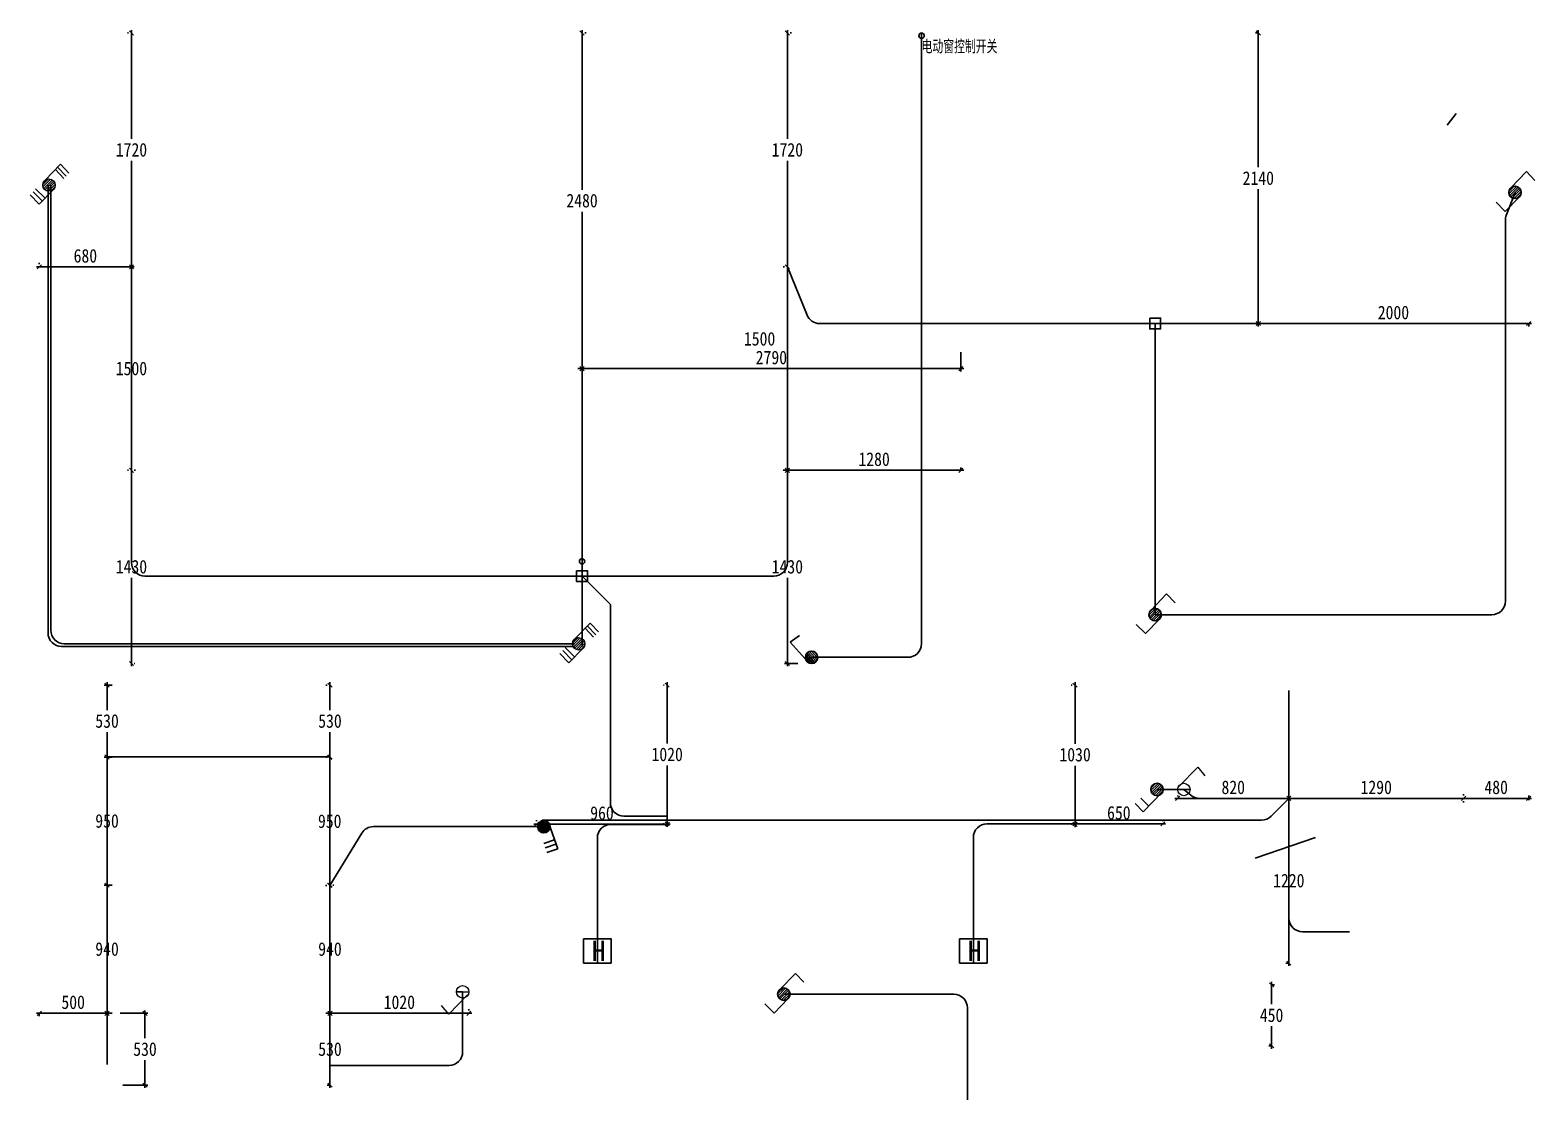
# Model space of a CAD drawing. Header units: millimetres. Extents: x -64529 to 3079702, y -28926 to 77119.
# Drawn here: x 5787 to 16891, y 38563 to 46394 of the extents above; entities that cross this region are included whole.
import ezdxf

# ---------------------------------------------------------------- set-up
doc = ezdxf.new("R2010")
doc.units = ezdxf.units.MM
doc.header["$LTSCALE"] = 10
doc.linetypes.add('ACAD_ISO04W100', pattern=[30.5, 24, -3, 0.5, -3])
doc.layers.get('0').update_dxf_attribs({"color": 255})
doc.layers.get('Defpoints').update_dxf_attribs({"color": 255})
doc.layers.add('1灯位开关布线图', color=1, linetype='Continuous', lineweight=30)
doc.layers.add('1灯位开关布置图', color=5, linetype='Continuous', lineweight=30)
for name, color, linetype in [('2323', 4, 'Continuous'), ('A轴线', 82, 'ACAD_ISO04W100'), ('LAYER2', 8, 'Continuous')]:
    doc.layers.add(name, color=color, linetype=linetype)
doc.styles.add('_THVAC_DIM', font='SIMPLEX', dxfattribs={"width": 0.8, "height": 3.5, "bigfont": 'HZTXT'})
doc.styles.add('夏建东', font='', dxfattribs={"width": 0.85})
doc.styles.add('标注', font='', dxfattribs={"height": 60})
doc.styles.get('夏建东').set_extended_font_data('SimSun')
doc.styles.get('标注').set_extended_font_data('SimSun')
doc.dimstyles.new('g', dxfattribs={"dimtxt": 100, "dimasz": 31, "dimexe": 21, "dimexo": 30, "dimgap": 31, "dimtad": 1, "dimtih": 1, "dimtoh": 1, "dimdec": 0, "dimrnd": 10, "dimdsep": 46, "dimtxsty": '夏建东', "dimblk": 'OBLIQUE', "dimcen": 2.5, "dimdle": 21, "dimclrd": 5, "dimclre": 5, "dimclrt": 5, "dimadec": 0, "dimazin": 0, "dimtfac": 1, "dimtdec": 0, "dimtmove": 2, "dimatfit": 3, "dimldrblk": 'DOT', "dimfxl": 300, "dimlwd": -1, "dimlwe": -1, "dimarcsym": 1})

# ---------------------------------------------------------------- blocks, each defined once
blk = doc.blocks.new('_Oblique')
at = {"color": 0, "linetype": 'ByBlock', "lineweight": -2}
blk.add_line((-0.5, -0.5), (0.5, 0.5), dxfattribs=at)
blk = doc.blocks.new('*D236')
at = {"layer": '1灯位开关布置图', "color": 5, "transparency": 16777216}
for p, q in [((9860, 46394), (9860, 45217)), ((9890, 46373), (9881, 46373)), ((9860, 43877), (9860, 45055)), ((9830, 43898), (9839, 43898))]:
    blk.add_line(p, q, dxfattribs=at)
at = {"layer": 'Defpoints', "color": 0, "lineweight": 30, "transparency": 16777216}
for p in [(9860, 46373, 0), (9860, 46373), (9860, 43898, 0)]:
    blk.add_point(p, dxfattribs=at)
at = {"layer": '1灯位开关布置图', "color": 5, "transparency": 16777216, "xscale": 31, "yscale": 31, "zscale": 31}
for p, rotation in [((9860, 46373), 90), ((9860, 43898), 270)]:
    blk.add_blockref('_Oblique', p, dxfattribs=dict(at, rotation=rotation))
at = {"layer": '1灯位开关布置图', "color": 5, "transparency": 16777216, "insert": (9860, 45136), "char_height": 100, "attachment_point": 5, "style": '夏建东'}
blk.add_mtext('2480', dxfattribs=at)
blk = doc.blocks.new('_Dot')
at = {"color": 0, "linetype": 'ByBlock', "lineweight": -2}
blk.add_line((-0.5, 0), (-1, 0), dxfattribs=at)
at = {"color": 0, "linetype": 'ByBlock', "const_width": 0.5}
blk.add_lwpolyline([(-0.25, 0, 1), (0.25, 0, 1)], format="xyb", close=True, dxfattribs=at)
blk = doc.blocks.new('*D237')
at = {"layer": '1灯位开关布置图', "color": 5, "transparency": 16777216}
for p, q in [((6556, 44648), (5834, 44648)), ((5855, 44678), (5855, 44669)), ((6535, 44678), (6535, 44669))]:
    blk.add_line(p, q, dxfattribs=at)
at = {"layer": 'Defpoints', "color": 0, "lineweight": 30, "transparency": 16777216}
for p in [(5855, 44648, 0), (5855, 44648), (6535, 44648, 0)]:
    blk.add_point(p, dxfattribs=at)
at = {"layer": '1灯位开关布置图', "color": 5, "transparency": 16777216, "xscale": 31, "yscale": 31, "zscale": 31, "rotation": 180}
blk.add_blockref('_Oblique', (5855, 44648), dxfattribs=at)
at = {"layer": '1灯位开关布置图', "color": 5, "transparency": 16777216, "xscale": 31, "yscale": 31, "zscale": 31}
blk.add_blockref('_Oblique', (6535, 44648), dxfattribs=at)
at = {"layer": '1灯位开关布置图', "color": 5, "transparency": 16777216, "insert": (6195, 44729), "char_height": 100, "attachment_point": 5, "style": '夏建东'}
blk.add_mtext('680', dxfattribs=at)
blk = doc.blocks.new('*D238')
at = {"layer": '1灯位开关布置图', "color": 5, "transparency": 16777216}
for p, q in [((6505, 46373), (6514, 46373)), ((6535, 46394), (6535, 45592)), ((6535, 44627), (6535, 45430)), ((6505, 44648), (6514, 44648))]:
    blk.add_line(p, q, dxfattribs=at)
at = {"layer": 'Defpoints', "color": 0, "lineweight": 30, "transparency": 16777216}
for p in [(6535, 46373, 0), (6535, 46373), (6535, 44648, 0)]:
    blk.add_point(p, dxfattribs=at)
at = {"layer": '1灯位开关布置图', "color": 5, "transparency": 16777216, "xscale": 31, "yscale": 31, "zscale": 31}
for p, rotation in [((6535, 46373), 90), ((6535, 44648), 270)]:
    blk.add_blockref('_Oblique', p, dxfattribs=dict(at, rotation=rotation))
at = {"layer": '1灯位开关布置图', "color": 5, "transparency": 16777216, "insert": (6535, 45511), "char_height": 100, "attachment_point": 5, "style": '夏建东'}
blk.add_mtext('1720', dxfattribs=at)
blk = doc.blocks.new('*D239')
at = {"layer": '1灯位开关布置图', "color": 5, "transparency": 16777216}
for p, q in [((6505, 44648), (6514, 44648)), ((6535, 44669), (6535, 43979)), ((6535, 43127), (6535, 43817)), ((6505, 43148), (6514, 43148))]:
    blk.add_line(p, q, dxfattribs=at)
at = {"layer": 'Defpoints', "color": 0, "lineweight": 30, "transparency": 16777216}
for p in [(6535, 44648, 0), (6535, 43148, 0), (6535, 43148)]:
    blk.add_point(p, dxfattribs=at)
at = {"layer": '1灯位开关布置图', "color": 5, "transparency": 16777216, "xscale": 31, "yscale": 31, "zscale": 31}
for p, rotation in [((6535, 44648), 90), ((6535, 43148), 270)]:
    blk.add_blockref('_Oblique', p, dxfattribs=dict(at, rotation=rotation))
at = {"layer": '1灯位开关布置图', "color": 5, "transparency": 16777216, "insert": (6535, 43898), "char_height": 100, "attachment_point": 5, "style": '夏建东'}
blk.add_mtext('1500', dxfattribs=at)
blk = doc.blocks.new('*D240')
at = {"layer": '1灯位开关布置图', "color": 5, "transparency": 16777216}
for p, q in [((6535, 43169), (6535, 42517)), ((6565, 43148), (6556, 43148)), ((6535, 41702), (6535, 42355)), ((6560, 41723), (6556, 41723))]:
    blk.add_line(p, q, dxfattribs=at)
at = {"layer": 'Defpoints', "color": 0, "lineweight": 30, "transparency": 16777216}
for p in [(6535, 43148, 0), (6530, 41723, 0), (6535, 41723)]:
    blk.add_point(p, dxfattribs=at)
at = {"layer": '1灯位开关布置图', "color": 5, "transparency": 16777216, "xscale": 31, "yscale": 31, "zscale": 31}
for p, rotation in [((6535, 43148), 90), ((6535, 41723), 270)]:
    blk.add_blockref('_Oblique', p, dxfattribs=dict(at, rotation=rotation))
at = {"layer": '1灯位开关布置图', "color": 5, "transparency": 16777216, "insert": (6535, 42436), "char_height": 100, "attachment_point": 5, "style": '夏建东'}
blk.add_mtext('1430', dxfattribs=at)
blk = doc.blocks.new('*D241')
at = {"layer": '1灯位开关布置图', "color": 5, "transparency": 16777216}
for p, q in [((11375, 46394), (11375, 45592)), ((11405, 46373), (11396, 46373)), ((11375, 44627), (11375, 45430)), ((11345, 44648), (11354, 44648))]:
    blk.add_line(p, q, dxfattribs=at)
at = {"layer": 'Defpoints', "color": 0, "lineweight": 30, "transparency": 16777216}
for p in [(11375, 46373, 0), (11375, 46373), (11375, 44648, 0)]:
    blk.add_point(p, dxfattribs=at)
at = {"layer": '1灯位开关布置图', "color": 5, "transparency": 16777216, "xscale": 31, "yscale": 31, "zscale": 31}
for p, rotation in [((11375, 46373), 90), ((11375, 44648), 270)]:
    blk.add_blockref('_Oblique', p, dxfattribs=dict(at, rotation=rotation))
at = {"layer": '1灯位开关布置图', "color": 5, "transparency": 16777216, "insert": (11375, 45511), "char_height": 100, "attachment_point": 5, "style": '夏建东'}
blk.add_mtext('1720', dxfattribs=at)
blk = doc.blocks.new('*D242')
at = {"layer": '1灯位开关布置图', "color": 5, "transparency": 16777216}
for p, q in [((11345, 44648), (11354, 44648)), ((11375, 44669), (11375, 43127)), ((11345, 43148), (11354, 43148))]:
    blk.add_line(p, q, dxfattribs=at)
at = {"layer": 'Defpoints', "color": 0, "lineweight": 30, "transparency": 16777216}
for p in [(11375, 44648, 0), (11375, 43148, 0), (11375, 43148)]:
    blk.add_point(p, dxfattribs=at)
at = {"layer": '1灯位开关布置图', "color": 5, "transparency": 16777216, "xscale": 31, "yscale": 31, "zscale": 31}
for p, rotation in [((11375, 44648), 90), ((11375, 43148), 270)]:
    blk.add_blockref('_Oblique', p, dxfattribs=dict(at, rotation=rotation))
at = {"layer": '1灯位开关布置图', "color": 5, "transparency": 16777216, "insert": (11170, 44117), "char_height": 100, "attachment_point": 5, "style": '夏建东'}
blk.add_mtext('1500', dxfattribs=at)
blk = doc.blocks.new('*D243')
at = {"layer": '1灯位开关布置图', "color": 5, "transparency": 16777216}
for p, q in [((11345, 43148), (11354, 43148)), ((11375, 43169), (11375, 42517)), ((11375, 41702), (11375, 42355)), ((11453, 41723), (11354, 41723))]:
    blk.add_line(p, q, dxfattribs=at)
at = {"layer": 'Defpoints', "color": 0, "lineweight": 30, "transparency": 16777216}
for p in [(11375, 43148, 0), (11375, 41723), (11483, 41723, 0)]:
    blk.add_point(p, dxfattribs=at)
at = {"layer": '1灯位开关布置图', "color": 5, "transparency": 16777216, "xscale": 31, "yscale": 31, "zscale": 31}
for p, rotation in [((11375, 43148), 90), ((11375, 41723), 270)]:
    blk.add_blockref('_Oblique', p, dxfattribs=dict(at, rotation=rotation))
at = {"layer": '1灯位开关布置图', "color": 5, "transparency": 16777216, "insert": (11375, 42436), "char_height": 100, "attachment_point": 5, "style": '夏建东'}
blk.add_mtext('1430', dxfattribs=at)
blk = doc.blocks.new('*D244')
at = {"layer": '1灯位开关布置图', "color": 5, "transparency": 16777216}
for p, q in [((14850, 46373), (14829, 46373)), ((14850, 46394), (14850, 45383)), ((14850, 44209), (14850, 45221)), ((14820, 44230), (14829, 44230))]:
    blk.add_line(p, q, dxfattribs=at)
at = {"layer": 'Defpoints', "color": 0, "lineweight": 30, "transparency": 16777216}
for p in [(14850, 46373), (14880, 46373, 0), (14850, 44230, 0)]:
    blk.add_point(p, dxfattribs=at)
at = {"layer": '1灯位开关布置图', "color": 5, "transparency": 16777216, "xscale": 31, "yscale": 31, "zscale": 31}
for p, rotation in [((14850, 46373), 90), ((14850, 44230), 270)]:
    blk.add_blockref('_Oblique', p, dxfattribs=dict(at, rotation=rotation))
at = {"layer": '1灯位开关布置图', "color": 5, "transparency": 16777216, "insert": (14850, 45302), "char_height": 100, "attachment_point": 5, "style": '夏建东'}
blk.add_mtext('2140', dxfattribs=at)
blk = doc.blocks.new('*D245')
at = {"layer": '1灯位开关布置图', "color": 5, "transparency": 16777216}
for p, q in [((10460, 41563), (10467, 41563)), ((10488, 41584), (10488, 41133)), ((10488, 40519), (10488, 40971)), ((10458, 40540), (10467, 40540))]:
    blk.add_line(p, q, dxfattribs=at)
at = {"layer": 'Defpoints', "color": 0, "lineweight": 30, "transparency": 16777216}
for p in [(10488, 41563), (10490, 41563, 0), (10488, 40540, 0)]:
    blk.add_point(p, dxfattribs=at)
at = {"layer": '1灯位开关布置图', "color": 5, "transparency": 16777216, "xscale": 31, "yscale": 31, "zscale": 31}
for p, rotation in [((10488, 41563), 90), ((10488, 40540), 270)]:
    blk.add_blockref('_Oblique', p, dxfattribs=dict(at, rotation=rotation))
at = {"layer": '1灯位开关布置图', "color": 5, "transparency": 16777216, "insert": (10488, 41052), "char_height": 100, "attachment_point": 5, "style": '夏建东'}
blk.add_mtext('1020', dxfattribs=at)
blk = doc.blocks.new('*D246')
at = {"layer": '1灯位开关布置图', "color": 5, "transparency": 16777216}
for p, q in [((10511, 40538), (9504, 40538)), ((9525, 40568), (9525, 40559)), ((10490, 40568), (10490, 40559))]:
    blk.add_line(p, q, dxfattribs=at)
at = {"layer": 'Defpoints', "color": 0, "lineweight": 30, "transparency": 16777216}
for p in [(9525, 40538, 0), (9525, 40538), (10490, 40538, 0)]:
    blk.add_point(p, dxfattribs=at)
at = {"layer": '1灯位开关布置图', "color": 5, "transparency": 16777216, "xscale": 31, "yscale": 31, "zscale": 31, "rotation": 180}
blk.add_blockref('_Oblique', (9525, 40538), dxfattribs=at)
at = {"layer": '1灯位开关布置图', "color": 5, "transparency": 16777216, "xscale": 31, "yscale": 31, "zscale": 31}
blk.add_blockref('_Oblique', (10490, 40538), dxfattribs=at)
at = {"layer": '1灯位开关布置图', "color": 5, "transparency": 16777216, "insert": (10007, 40619), "char_height": 100, "attachment_point": 5, "style": '夏建东'}
blk.add_mtext('960', dxfattribs=at)
blk = doc.blocks.new('*D247')
at = {"layer": '1灯位开关布置图', "color": 5, "transparency": 16777216}
for p, q in [((13468, 41563), (13477, 41563)), ((13498, 41584), (13498, 41131)), ((13498, 40516), (13498, 40969)), ((13468, 40537), (13477, 40537))]:
    blk.add_line(p, q, dxfattribs=at)
at = {"layer": 'Defpoints', "color": 0, "lineweight": 30, "transparency": 16777216}
for p in [(13498, 41563, 0), (13498, 41563), (13498, 40537, 0)]:
    blk.add_point(p, dxfattribs=at)
at = {"layer": '1灯位开关布置图', "color": 5, "transparency": 16777216, "xscale": 31, "yscale": 31, "zscale": 31}
for p, rotation in [((13498, 41563), 90), ((13498, 40537), 270)]:
    blk.add_blockref('_Oblique', p, dxfattribs=dict(at, rotation=rotation))
at = {"layer": '1灯位开关布置图', "color": 5, "transparency": 16777216, "insert": (13498, 41050), "char_height": 100, "attachment_point": 5, "style": '夏建东'}
blk.add_mtext('1030', dxfattribs=at)
blk = doc.blocks.new('*D248')
at = {"layer": '1灯位开关布置图', "color": 5, "transparency": 16777216}
for p, q in [((13477, 40540), (14166, 40540)), ((13498, 40570), (13498, 40561)), ((14145, 40570), (14145, 40561))]:
    blk.add_line(p, q, dxfattribs=at)
at = {"layer": 'Defpoints', "color": 0, "lineweight": 30, "transparency": 16777216}
for p in [(13498, 40540, 0), (14145, 40540, 0), (14145, 40540)]:
    blk.add_point(p, dxfattribs=at)
at = {"layer": '1灯位开关布置图', "color": 5, "transparency": 16777216, "xscale": 31, "yscale": 31, "zscale": 31, "rotation": 180}
blk.add_blockref('_Oblique', (13498, 40540), dxfattribs=at)
at = {"layer": '1灯位开关布置图', "color": 5, "transparency": 16777216, "xscale": 31, "yscale": 31, "zscale": 31}
blk.add_blockref('_Oblique', (14145, 40540), dxfattribs=at)
at = {"layer": '1灯位开关布置图', "color": 5, "transparency": 16777216, "insert": (13821, 40621), "char_height": 100, "attachment_point": 5, "style": '夏建东'}
blk.add_mtext('650', dxfattribs=at)
blk = doc.blocks.new('*D249')
at = {"layer": '1灯位开关布置图', "color": 5, "transparency": 16777216}
for p, q in [((15075, 40758), (15075, 40749)), ((14234, 40728), (15096, 40728)), ((14255, 40743), (14255, 40749))]:
    blk.add_line(p, q, dxfattribs=at)
at = {"layer": 'Defpoints', "color": 0, "lineweight": 30, "transparency": 16777216}
for p in [(14255, 40713, 0), (15075, 40728, 0), (15075, 40728)]:
    blk.add_point(p, dxfattribs=at)
at = {"layer": '1灯位开关布置图', "color": 5, "transparency": 16777216, "xscale": 31, "yscale": 31, "zscale": 31, "rotation": 180}
blk.add_blockref('_Oblique', (14255, 40728), dxfattribs=at)
at = {"layer": '1灯位开关布置图', "color": 5, "transparency": 16777216, "xscale": 31, "yscale": 31, "zscale": 31}
blk.add_blockref('_Oblique', (15075, 40728), dxfattribs=at)
at = {"layer": '1灯位开关布置图', "color": 5, "transparency": 16777216, "insert": (14665, 40809), "char_height": 100, "attachment_point": 5, "style": '夏建东'}
blk.add_mtext('820', dxfattribs=at)
blk = doc.blocks.new('*D250')
at = {"layer": '1灯位开关布置图', "color": 5, "transparency": 16777216}
for p, q in [((15075, 40758), (15075, 40749)), ((15054, 40728), (16386, 40728)), ((16365, 40698), (16365, 40707))]:
    blk.add_line(p, q, dxfattribs=at)
at = {"layer": 'Defpoints', "color": 0, "lineweight": 30, "transparency": 16777216}
for p in [(15075, 40728, 0), (16365, 40728, 0), (16365, 40728)]:
    blk.add_point(p, dxfattribs=at)
at = {"layer": '1灯位开关布置图', "color": 5, "transparency": 16777216, "xscale": 31, "yscale": 31, "zscale": 31, "rotation": 180}
blk.add_blockref('_Oblique', (15075, 40728), dxfattribs=at)
at = {"layer": '1灯位开关布置图', "color": 5, "transparency": 16777216, "xscale": 31, "yscale": 31, "zscale": 31}
blk.add_blockref('_Oblique', (16365, 40728), dxfattribs=at)
at = {"layer": '1灯位开关布置图', "color": 5, "transparency": 16777216, "insert": (15720, 40809), "char_height": 100, "attachment_point": 5, "style": '夏建东'}
blk.add_mtext('1290', dxfattribs=at)
blk = doc.blocks.new('*D251')
at = {"layer": '1灯位开关布置图', "color": 5, "transparency": 16777216}
for p, q in [((16365, 40758), (16365, 40749)), ((16344, 40728), (16866, 40728)), ((16845, 40716), (16845, 40749))]:
    blk.add_line(p, q, dxfattribs=at)
at = {"layer": 'Defpoints', "color": 0, "lineweight": 30, "transparency": 16777216}
for p in [(16365, 40728, 0), (16845, 40728), (16845, 40686, 0)]:
    blk.add_point(p, dxfattribs=at)
at = {"layer": '1灯位开关布置图', "color": 5, "transparency": 16777216, "xscale": 31, "yscale": 31, "zscale": 31, "rotation": 180}
blk.add_blockref('_Oblique', (16365, 40728), dxfattribs=at)
at = {"layer": '1灯位开关布置图', "color": 5, "transparency": 16777216, "xscale": 31, "yscale": 31, "zscale": 31}
blk.add_blockref('_Oblique', (16845, 40728), dxfattribs=at)
at = {"layer": '1灯位开关布置图', "color": 5, "transparency": 16777216, "insert": (16605, 40809), "char_height": 100, "attachment_point": 5, "style": '夏建东'}
blk.add_mtext('480', dxfattribs=at)
blk = doc.blocks.new('*D227')
at = {"layer": '1灯位开关布置图', "color": 5, "transparency": 16777216}
for p, q in [((6392, 41563), (6334, 41563)), ((6355, 41584), (6355, 41379)), ((6355, 41012), (6355, 41217)), ((6392, 41033), (6334, 41033))]:
    blk.add_line(p, q, dxfattribs=at)
at = {"layer": 'Defpoints', "color": 0, "lineweight": 30, "transparency": 16777216}
for p in [(6355, 41563), (6422, 41563, 0), (6422, 41033, 0)]:
    blk.add_point(p, dxfattribs=at)
at = {"layer": '1灯位开关布置图', "color": 5, "transparency": 16777216, "xscale": 31, "yscale": 31, "zscale": 31}
for p, rotation in [((6355, 41563), 90), ((6355, 41033), 270)]:
    blk.add_blockref('_Oblique', p, dxfattribs=dict(at, rotation=rotation))
at = {"layer": '1灯位开关布置图', "color": 5, "transparency": 16777216, "insert": (6355, 41298), "char_height": 100, "attachment_point": 5, "style": '夏建东'}
blk.add_mtext('530', dxfattribs=at)
blk = doc.blocks.new('*D228')
at = {"layer": '1灯位开关布置图', "color": 5, "transparency": 16777216}
for p, q in [((6392, 41033), (6334, 41033)), ((6355, 41054), (6355, 40642)), ((6355, 40067), (6355, 40480)), ((6392, 40088), (6334, 40088))]:
    blk.add_line(p, q, dxfattribs=at)
at = {"layer": 'Defpoints', "color": 0, "lineweight": 30, "transparency": 16777216}
for p in [(6422, 41033, 0), (6355, 40088), (6422, 40088, 0)]:
    blk.add_point(p, dxfattribs=at)
at = {"layer": '1灯位开关布置图', "color": 5, "transparency": 16777216, "xscale": 31, "yscale": 31, "zscale": 31}
for p, rotation in [((6355, 41033), 90), ((6355, 40088), 270)]:
    blk.add_blockref('_Oblique', p, dxfattribs=dict(at, rotation=rotation))
at = {"layer": '1灯位开关布置图', "color": 5, "transparency": 16777216, "insert": (6355, 40561), "char_height": 100, "attachment_point": 5, "style": '夏建东'}
blk.add_mtext('950', dxfattribs=at)
blk = doc.blocks.new('*D229')
at = {"layer": '1灯位开关布置图', "color": 5, "transparency": 16777216}
for p, q in [((6392, 40088), (6334, 40088)), ((6355, 40109), (6355, 39697)), ((6355, 39122), (6355, 39535)), ((6392, 39143), (6334, 39143))]:
    blk.add_line(p, q, dxfattribs=at)
at = {"layer": 'Defpoints', "color": 0, "lineweight": 30, "transparency": 16777216}
for p in [(6422, 40088, 0), (6355, 39143), (6422, 39143, 0)]:
    blk.add_point(p, dxfattribs=at)
at = {"layer": '1灯位开关布置图', "color": 5, "transparency": 16777216, "xscale": 31, "yscale": 31, "zscale": 31}
for p, rotation in [((6355, 40088), 90), ((6355, 39143), 270)]:
    blk.add_blockref('_Oblique', p, dxfattribs=dict(at, rotation=rotation))
at = {"layer": '1灯位开关布置图', "color": 5, "transparency": 16777216, "insert": (6355, 39616), "char_height": 100, "attachment_point": 5, "style": '夏建东'}
blk.add_mtext('940', dxfattribs=at)
blk = doc.blocks.new('*D230')
at = {"layer": '1灯位开关布置图', "color": 5, "transparency": 16777216}
for p, q in [((6452, 39143), (6656, 39143)), ((6635, 39164), (6635, 38959)), ((6635, 38592), (6635, 38797)), ((6471, 38613), (6656, 38613))]:
    blk.add_line(p, q, dxfattribs=at)
at = {"layer": 'Defpoints', "color": 0, "lineweight": 30, "transparency": 16777216}
for p in [(6422, 39143, 0), (6441, 38613, 0), (6635, 38613)]:
    blk.add_point(p, dxfattribs=at)
at = {"layer": '1灯位开关布置图', "color": 5, "transparency": 16777216, "xscale": 31, "yscale": 31, "zscale": 31}
for p, rotation in [((6635, 39143), 90), ((6635, 38613), 270)]:
    blk.add_blockref('_Oblique', p, dxfattribs=dict(at, rotation=rotation))
at = {"layer": '1灯位开关布置图', "color": 5, "transparency": 16777216, "insert": (6635, 38878), "char_height": 100, "attachment_point": 5, "style": '夏建东'}
blk.add_mtext('530', dxfattribs=at)
blk = doc.blocks.new('*D252')
at = {"layer": '1灯位开关布置图', "color": 5, "transparency": 16777216}
for p, q in [((7970, 41563), (7979, 41563)), ((8000, 41584), (8000, 41379)), ((8000, 41012), (8000, 41217)), ((7970, 41033), (7979, 41033))]:
    blk.add_line(p, q, dxfattribs=at)
at = {"layer": 'Defpoints', "color": 0, "lineweight": 30, "transparency": 16777216}
for p in [(8000, 41563, 0), (8000, 41563), (8000, 41033, 0)]:
    blk.add_point(p, dxfattribs=at)
at = {"layer": '1灯位开关布置图', "color": 5, "transparency": 16777216, "xscale": 31, "yscale": 31, "zscale": 31}
for p, rotation in [((8000, 41563), 90), ((8000, 41033), 270)]:
    blk.add_blockref('_Oblique', p, dxfattribs=dict(at, rotation=rotation))
at = {"layer": '1灯位开关布置图', "color": 5, "transparency": 16777216, "insert": (8000, 41298), "char_height": 100, "attachment_point": 5, "style": '夏建东'}
blk.add_mtext('530', dxfattribs=at)
blk = doc.blocks.new('*D231')
at = {"layer": '1灯位开关布置图', "color": 5, "transparency": 16777216}
for p, q in [((7970, 41031), (7977, 41031)), ((7998, 41052), (7998, 40640)), ((7998, 40065), (7998, 40478)), ((7968, 40086), (7977, 40086))]:
    blk.add_line(p, q, dxfattribs=at)
at = {"layer": 'Defpoints', "color": 0, "lineweight": 30, "transparency": 16777216}
for p in [(8000, 41031, 0), (7998, 40086, 0), (7998, 40086)]:
    blk.add_point(p, dxfattribs=at)
at = {"layer": '1灯位开关布置图', "color": 5, "transparency": 16777216, "xscale": 31, "yscale": 31, "zscale": 31}
for p, rotation in [((7998, 41031), 90), ((7998, 40086), 270)]:
    blk.add_blockref('_Oblique', p, dxfattribs=dict(at, rotation=rotation))
at = {"layer": '1灯位开关布置图', "color": 5, "transparency": 16777216, "insert": (7998, 40559), "char_height": 100, "attachment_point": 5, "style": '夏建东'}
blk.add_mtext('950', dxfattribs=at)
blk = doc.blocks.new('*D253')
at = {"layer": '1灯位开关布置图', "color": 5, "transparency": 16777216}
for p, q in [((8000, 40109), (8000, 39697)), ((8028, 40088), (8021, 40088)), ((8000, 39122), (8000, 39535)), ((7970, 39143), (7979, 39143))]:
    blk.add_line(p, q, dxfattribs=at)
at = {"layer": 'Defpoints', "color": 0, "lineweight": 30, "transparency": 16777216}
for p in [(7998, 40088, 0), (8000, 39143, 0), (8000, 39143)]:
    blk.add_point(p, dxfattribs=at)
at = {"layer": '1灯位开关布置图', "color": 5, "transparency": 16777216, "xscale": 31, "yscale": 31, "zscale": 31}
for p, rotation in [((8000, 40088), 90), ((8000, 39143), 270)]:
    blk.add_blockref('_Oblique', p, dxfattribs=dict(at, rotation=rotation))
at = {"layer": '1灯位开关布置图', "color": 5, "transparency": 16777216, "insert": (8000, 39616), "char_height": 100, "attachment_point": 5, "style": '夏建东'}
blk.add_mtext('940', dxfattribs=at)
blk = doc.blocks.new('*D254')
at = {"layer": '1灯位开关布置图', "color": 5, "transparency": 16777216}
for p, q in [((8000, 39164), (8000, 38959)), ((8030, 39143), (8021, 39143)), ((8000, 38592), (8000, 38797)), ((7998, 38613), (7979, 38613))]:
    blk.add_line(p, q, dxfattribs=at)
at = {"layer": 'Defpoints', "color": 0, "lineweight": 30, "transparency": 16777216}
for p in [(8000, 39143, 0), (8000, 38613), (8028, 38613, 0)]:
    blk.add_point(p, dxfattribs=at)
at = {"layer": '1灯位开关布置图', "color": 5, "transparency": 16777216, "xscale": 31, "yscale": 31, "zscale": 31}
for p, rotation in [((8000, 39143), 90), ((8000, 38613), 270)]:
    blk.add_blockref('_Oblique', p, dxfattribs=dict(at, rotation=rotation))
at = {"layer": '1灯位开关布置图', "color": 5, "transparency": 16777216, "insert": (8000, 38878), "char_height": 100, "attachment_point": 5, "style": '夏建东'}
blk.add_mtext('530', dxfattribs=at)
blk = doc.blocks.new('*D255')
at = {"layer": '1灯位开关布置图', "color": 5, "transparency": 16777216}
for p, q in [((7979, 39143), (9046, 39143)), ((8000, 39173), (8000, 39164)), ((9025, 39173), (9025, 39164))]:
    blk.add_line(p, q, dxfattribs=at)
at = {"layer": 'Defpoints', "color": 0, "lineweight": 30, "transparency": 16777216}
for p in [(8000, 39143, 0), (9025, 39143, 0), (9025, 39143)]:
    blk.add_point(p, dxfattribs=at)
at = {"layer": '1灯位开关布置图', "color": 5, "transparency": 16777216, "xscale": 31, "yscale": 31, "zscale": 31, "rotation": 180}
blk.add_blockref('_Oblique', (8000, 39143), dxfattribs=at)
at = {"layer": '1灯位开关布置图', "color": 5, "transparency": 16777216, "xscale": 31, "yscale": 31, "zscale": 31}
blk.add_blockref('_Oblique', (9025, 39143), dxfattribs=at)
at = {"layer": '1灯位开关布置图', "color": 5, "transparency": 16777216, "insert": (8512, 39224), "char_height": 100, "attachment_point": 5, "style": '夏建东'}
blk.add_mtext('1020', dxfattribs=at)
blk = doc.blocks.new('*D294')
at = {"layer": '1灯位开关布置图', "color": 5, "transparency": 16777216}
for p, q in [((15075, 40728), (15054, 40728)), ((15075, 40749), (15075, 40202)), ((15075, 39492), (15075, 40040)), ((15075, 39513), (15054, 39513))]:
    blk.add_line(p, q, dxfattribs=at)
at = {"layer": 'Defpoints', "color": 0, "linetype": 'Continuous', "lineweight": 30, "transparency": 16777216}
for p in [(15075, 40728), (15075, 40728), (15087, 39513, 0)]:
    blk.add_point(p, dxfattribs=at)
at = {"layer": '1灯位开关布置图', "color": 5, "linetype": 'Continuous', "transparency": 16777216, "xscale": 31, "yscale": 31, "zscale": 31}
for p, rotation in [((15075, 40728), 90), ((15075, 39513), 270)]:
    blk.add_blockref('_Oblique', p, dxfattribs=dict(at, rotation=rotation))
at = {"layer": '1灯位开关布置图', "color": 5, "linetype": 'Continuous', "lineweight": 30, "transparency": 16777216, "insert": (15075, 40121), "char_height": 100, "attachment_point": 5, "style": '夏建东'}
blk.add_mtext('1220', dxfattribs=at)
blk = doc.blocks.new('*D296')
at = {"layer": '1灯位开关布置图', "color": 5, "transparency": 16777216}
for p, q in [((12655, 44018), (12655, 43877)), ((9839, 43898), (12676, 43898)), ((9860, 43898), (9860, 43919))]:
    blk.add_line(p, q, dxfattribs=at)
at = {"layer": 'Defpoints', "color": 0, "linetype": 'Continuous', "lineweight": 30, "transparency": 16777216}
for p in [(12655, 44048, 0), (9860, 43898), (12655, 43898)]:
    blk.add_point(p, dxfattribs=at)
at = {"layer": '1灯位开关布置图', "color": 5, "linetype": 'Continuous', "transparency": 16777216, "xscale": 31, "yscale": 31, "zscale": 31, "rotation": 180}
blk.add_blockref('_Oblique', (9860, 43898), dxfattribs=at)
at = {"layer": '1灯位开关布置图', "color": 5, "linetype": 'Continuous', "transparency": 16777216, "xscale": 31, "yscale": 31, "zscale": 31}
blk.add_blockref('_Oblique', (12655, 43898), dxfattribs=at)
at = {"layer": '1灯位开关布置图', "color": 5, "linetype": 'Continuous', "lineweight": 30, "transparency": 16777216, "insert": (11257, 43979), "char_height": 100, "attachment_point": 5, "style": '夏建东'}
blk.add_mtext('2790', dxfattribs=at)
blk = doc.blocks.new('*D297')
at = {"layer": '1灯位开关布置图', "color": 5, "transparency": 16777216}
for p, q in [((11354, 43148), (12676, 43148)), ((11375, 43148), (11375, 43127)), ((12655, 43148), (12655, 43169))]:
    blk.add_line(p, q, dxfattribs=at)
at = {"layer": 'Defpoints', "color": 0, "linetype": 'Continuous', "lineweight": 30, "transparency": 16777216}
for p in [(11375, 43148), (12655, 43148), (12655, 43140, 0)]:
    blk.add_point(p, dxfattribs=at)
at = {"layer": '1灯位开关布置图', "color": 5, "linetype": 'Continuous', "transparency": 16777216, "xscale": 31, "yscale": 31, "zscale": 31, "rotation": 180}
blk.add_blockref('_Oblique', (11375, 43148), dxfattribs=at)
at = {"layer": '1灯位开关布置图', "color": 5, "linetype": 'Continuous', "transparency": 16777216, "xscale": 31, "yscale": 31, "zscale": 31}
blk.add_blockref('_Oblique', (12655, 43148), dxfattribs=at)
at = {"layer": '1灯位开关布置图', "color": 5, "linetype": 'Continuous', "lineweight": 30, "transparency": 16777216, "insert": (12015, 43229), "char_height": 100, "attachment_point": 5, "style": '夏建东'}
blk.add_mtext('1280', dxfattribs=at)
blk = doc.blocks.new('*D298')
at = {"layer": '1灯位开关布置图', "color": 5, "transparency": 16777216}
for p, q in [((6376, 39143), (5834, 39143)), ((5855, 39143), (5855, 39122)), ((6355, 39143), (6355, 39164))]:
    blk.add_line(p, q, dxfattribs=at)
at = {"layer": 'Defpoints', "color": 0, "linetype": 'Continuous', "lineweight": 30, "transparency": 16777216}
for p in [(5855, 39146, 0), (5855, 39143), (6355, 39143, 0)]:
    blk.add_point(p, dxfattribs=at)
at = {"layer": '1灯位开关布置图', "color": 5, "linetype": 'Continuous', "transparency": 16777216, "xscale": 31, "yscale": 31, "zscale": 31, "rotation": 180}
blk.add_blockref('_Oblique', (5855, 39143), dxfattribs=at)
at = {"layer": '1灯位开关布置图', "color": 5, "linetype": 'Continuous', "transparency": 16777216, "xscale": 31, "yscale": 31, "zscale": 31}
blk.add_blockref('_Oblique', (6355, 39143), dxfattribs=at)
at = {"layer": '1灯位开关布置图', "color": 5, "linetype": 'Continuous', "lineweight": 30, "transparency": 16777216, "insert": (6105, 39224), "char_height": 100, "attachment_point": 5, "style": '夏建东'}
blk.add_mtext('500', dxfattribs=at)
blk = doc.blocks.new('*D299')
at = {"layer": '1灯位开关布置图', "color": 5, "transparency": 16777216}
for p, q in [((14829, 44230), (16866, 44230)), ((14850, 44230), (14850, 44251)), ((16845, 44230), (16845, 44209))]:
    blk.add_line(p, q, dxfattribs=at)
at = {"layer": 'Defpoints', "color": 0, "linetype": 'Continuous', "lineweight": 30, "transparency": 16777216}
for p in [(14850, 44230), (16845, 44236, 0), (16845, 44230)]:
    blk.add_point(p, dxfattribs=at)
at = {"layer": '1灯位开关布置图', "color": 5, "linetype": 'Continuous', "transparency": 16777216, "xscale": 31, "yscale": 31, "zscale": 31, "rotation": 180}
blk.add_blockref('_Oblique', (14850, 44230), dxfattribs=at)
at = {"layer": '1灯位开关布置图', "color": 5, "linetype": 'Continuous', "transparency": 16777216, "xscale": 31, "yscale": 31, "zscale": 31}
blk.add_blockref('_Oblique', (16845, 44230), dxfattribs=at)
at = {"layer": '1灯位开关布置图', "color": 5, "linetype": 'Continuous', "lineweight": 30, "transparency": 16777216, "insert": (15847, 44311), "char_height": 100, "attachment_point": 5, "style": '夏建东'}
blk.add_mtext('2000', dxfattribs=at)
blk = doc.blocks.new('单联双控')
at = {"layer": '1灯位开关布线图', "ltscale": 20}
h = blk.add_hatch(dxfattribs=at)
h.set_pattern_fill('ANSI31', scale=74.1312, style=0)
h.set_pattern_definition([(45, (21593.138, 81364.155), (-6.5523343, 6.5523343), [])])
h.paths.add_polyline_path([(88441.8, 77155.4, 1), (88375.1, 77155.4, 1)])
at = {"layer": '1灯位开关布线图', "color": 7}
for p, q in [((88386.3, 77180.4), (88470.4, 77266.9)), ((88470.4, 77266.9), (88515.2, 77219.6)), ((88307.1, 77103.5), (88356.3, 77053.9)), ((88356.3, 77053.9), (88432, 77131.8))]:
    blk.add_line(p, q, dxfattribs=at)
blk.add_circle((88408.4, 77155.4), 33.4, dxfattribs=at)
blk = doc.blocks.new('三联双控')
at = {"layer": '2323', "color": 0}
for p, q in [((88361.9, 76505.4), (88446, 76591.9)), ((88419.6, 76563.6), (88464.4, 76516.3)), ((88432.3, 76575.3), (88477.1, 76528)), ((88446, 76591.9), (88490.8, 76544.6)), ((88311.9, 76460.9), (88361.2, 76411.4)), ((88331.9, 76378.9), (88407.6, 76456.8)), ((88282.7, 76428.5), (88331.9, 76378.9)), ((88299, 76444.7), (88348.2, 76395.1))]:
    blk.add_line(p, q, dxfattribs=at)
blk.add_circle((88384, 76480.4), 33.4, dxfattribs=at)
at = {"layer": 'LAYER2', "color": 0, "ltscale": 20}
for p, q in [((88350.8, 76483.2), (88381.2, 76513.6)), ((88351.9, 76471.3), (88393.1, 76512.5)), ((88356, 76462.2), (88402.2, 76508.4)), ((88362.1, 76455.2), (88409.2, 76502.3)), ((88370.1, 76450.1), (88414.3, 76494.4)), ((88380.3, 76447.2), (88417.2, 76484.1)), ((88395.1, 76448.9), (88415.5, 76469.3))]:
    blk.add_line(p, q, dxfattribs=at)
blk = doc.blocks.new('单联开关')
at = {"layer": '1灯位开关布线图', "ltscale": 20}
h = blk.add_hatch(dxfattribs=at)
h.set_pattern_fill('ANSI31', scale=74.1312, style=0)
h.set_pattern_definition([(45, (21613.222, 82357.129), (-6.5523343, 6.5523343), [])])
h.paths.add_polyline_path([(88461.9, 78148.4, 1), (88395.2, 78148.4, 1)])
at = {"layer": '1灯位开关布线图', "color": 7}
for p, q in [((88402.4, 78164.9), (88502.9, 78268.3)), ((88502.9, 78268.3), (88541.3, 78221))]:
    blk.add_line(p, q, dxfattribs=at)
blk.add_circle((88428.5, 78148.4), 33.4, dxfattribs=at)
blk = doc.blocks.new('双联开关')
at = {"layer": '1灯位开关布线图', "color": 7}
for p, q in [((88402.4, 77887.1), (88502.9, 77990.5)), ((88502.9, 77990.5), (88546.6, 77945.8)), ((88473.3, 77960.9), (88515.2, 77917.7))]:
    blk.add_line(p, q, dxfattribs=at)
at = {"layer": '1灯位开关布线图', "color": 7, "ltscale": 20}
for p, q in [((88395.7, 77876.4), (88422.7, 77903.4)), ((88395.9, 77863.5), (88435.6, 77903.2)), ((88399.5, 77854), (88445, 77899.6)), ((88405.2, 77846.7), (88452.4, 77893.8)), ((88412.8, 77841.1), (88458, 77886.3)), ((88422.5, 77837.7), (88461.4, 77876.6)), ((88435.9, 77838), (88461.1, 77863.2))]:
    blk.add_line(p, q, dxfattribs=at)
at = {"layer": '1灯位开关布线图', "color": 7}
blk.add_circle((88428.5, 77870.6), 33.4, dxfattribs=at)
blk = doc.blocks.new('单联防水')
at = {"layer": '2323', "color": 0}
for p, q in [((88188.8, 78164.9), (88289.4, 78268.3)), ((88289.4, 78268.3), (88327.8, 78221))]:
    blk.add_line(p, q, dxfattribs=at)
blk.add_circle((88215, 78148.4), 33.4, dxfattribs=at)
at = {"layer": 'A轴线', "color": 0, "linetype": 'ByBlock'}
for p, q in [((88248.4, 78148.4), (88181.6, 78148.4)), ((88215, 78148.4), (88248.4, 78148.4))]:
    blk.add_line(p, q, dxfattribs=at)
blk = doc.blocks.new('三联开关')
at = {"layer": '1灯位开关布线图', "color": 7}
for p, q in [((88402.4, 77624), (88502.9, 77727.5)), ((88466.7, 77689.1), (88509.2, 77646.6)), ((88485.1, 77706.8), (88527.1, 77664.5)), ((88502.9, 77727.5), (88545.7, 77683.9))]:
    blk.add_line(p, q, dxfattribs=at)
at = {"layer": '1灯位开关布线图', "color": 7, "ltscale": 20}
for p, q in [((88395.8, 77601.3), (88434.8, 77640.3)), ((88395.9, 77614.5), (88421.5, 77640.2)), ((88399.2, 77591.6), (88444.5, 77636.9)), ((88404.8, 77584.1), (88452, 77631.3)), ((88412.2, 77578.4), (88457.6, 77623.9)), ((88421.8, 77574.9), (88461.2, 77614.3)), ((88434.7, 77574.7), (88461.3, 77601.3))]:
    blk.add_line(p, q, dxfattribs=at)
at = {"layer": '1灯位开关布线图', "color": 7}
blk.add_circle((88428.5, 77607.5), 33.4, dxfattribs=at)
blk = doc.blocks.new('*D304')
at = {"layer": '1灯位开关布置图', "color": 5, "transparency": 16777216}
for p, q in [((14947, 39353), (14969, 39353)), ((14948, 39374), (14948, 39209)), ((14948, 38882), (14948, 39047)), ((14948, 38903), (14927, 38903))]:
    blk.add_line(p, q, dxfattribs=at)
at = {"layer": 'Defpoints', "color": 0, "linetype": 'Continuous', "lineweight": 30, "transparency": 16777216}
for p in [(14917, 39353, 0), (14948, 39353), (14955, 38903, 0)]:
    blk.add_point(p, dxfattribs=at)
at = {"layer": '1灯位开关布置图', "color": 5, "linetype": 'Continuous', "transparency": 16777216, "xscale": 31, "yscale": 31, "zscale": 31}
for p, rotation in [((14948, 39353), 90), ((14948, 38903), 270)]:
    blk.add_blockref('_Oblique', p, dxfattribs=dict(at, rotation=rotation))
at = {"layer": '1灯位开关布置图', "color": 5, "linetype": 'Continuous', "lineweight": 30, "transparency": 16777216, "insert": (14948, 39128), "char_height": 100, "attachment_point": 5, "style": '夏建东'}
blk.add_mtext('450', dxfattribs=at)

msp = doc.modelspace()

# ---------------------------------------------------------------- linework, layer by layer
at = {"layer": '1灯位开关布线图', "linetype": 'Continuous', "lineweight": 30, "elevation": 0}
for points in [[(11553.8, 41768.3), (12265, 41768.3, 0.4142136), (12365, 41868.3), (12365, 46373.2)], [(14088.6, 42082.8), (16573, 42082.8, 0.4142136), (16673, 42182.8), (16673, 44991.8, -0.0912195), (16679.6, 45027.4), (16744.2, 45197)], [(9577.9, 40519.5), (8320.1, 40519.5, 0.2614671), (8234.7, 40471.6), (7998.9, 40085.2)], [(11348.9, 39283.6), (12603, 39283.6, -0.4142136), (12703, 39183.6), (12703, 38023.2, 0.4142136), (12803, 37923.2), (13014.8, 37923.2)]]:
    msp.add_lwpolyline(points, format="xyb", dxfattribs=at)
at = {"layer": '1灯位开关布线图', "color": 3, "linetype": 'Continuous', "lineweight": 30}
for points in [[(9805.6, 41847.7), (6019.6, 41847.7, -0.4142136), (5919.6, 41947.7), (5919.6, 45250.4)], [(9805.6, 41867.7), (6039.6, 41867.7, -0.4142136), (5939.6, 41967.7), (5939.6, 45250.4)]]:
    msp.add_lwpolyline(points, format="xyb", dxfattribs=at)
at = {"layer": '1灯位开关布线图', "linetype": 'Continuous', "lineweight": 30}
for points in [[(6534.8, 44648.2), (6534.8, 42466.8, 0.4142136), (6634.8, 42366.8), (11274.8, 42366.8, 0.4142136), (11374.8, 42466.8), (11374.8, 44648.2)], [(16364.8, 40728.2), (14415.1, 40728.2, -0.1756434), (14351, 40751.5), (14300.6, 40793.5)], [(15074.8, 40728.2), (15074.8, 39844.7, 0.4142136), (15174.8, 39744.7), (15522.8, 39744.7)], [(9973, 39513.2), (9973, 40436.5, -0.4142136), (10073, 40536.5), (10488.1, 40536.5)], [(12747.4, 39513.2), (12747.4, 40440, -0.4142136), (12847.4, 40540), (13498, 40540)], [(7999.9, 38758.7), (8878.7, 38758.7, 0.4142136), (8978.7, 38858.7), (8978.7, 39301.2)]]:
    msp.add_lwpolyline(points, format="xyb", dxfattribs=at)
at = {"layer": '1灯位开关布线图', "color": 6, "linetype": 'Continuous', "lineweight": 30}
for points in [[(14088.6, 44230.2), (11612.5, 44230.2, -0.3048577), (11519.9, 44292.5), (11374.8, 44648.2)], [(9860, 42366.8), (10068.7, 42158.2), (10068.7, 40697.3, 0.4142136), (10168.7, 40597.3), (10490.8, 40597.3)], [(15074.8, 40728.2), (14944.2, 40597.5, -0.1989046), (14873.4, 40568.3), (9566.3, 40568.1)]]:
    msp.add_lwpolyline(points, format="xyb", dxfattribs=at)
at = {"layer": '1灯位开关布线图', "linetype": 'Continuous', "lineweight": 30, "elevation": 0}
msp.add_lwpolyline([(14048.8, 44270.3), (14128.8, 44270.3), (14128.8, 44190.3), (14048.8, 44190.3)], close=True, dxfattribs=at)
msp.add_lwpolyline([(14088.6, 42082.8), (14088.6, 44230.3)], dxfattribs=at)
at = {"layer": '1灯位开关布线图', "linetype": 'Continuous', "lineweight": 30}
for points in [[(14849.8, 44230.2), (14088.6, 44230.2)], [(9860, 43898.2), (9860, 41847.7)], [(15074.8, 40728.2), (15074.8, 41522.4)], [(8000, 41033.2), (6355, 41033.2), (6355, 38765.8)], [(8000, 38613.2), (7998.3, 41033.2)], [(14300.6, 40793.5), (14103.8, 40793.5)], [(14825.7, 40286.5), (15271.4, 40438.6)]]:
    msp.add_lwpolyline(points, dxfattribs=at)
msp.add_lwpolyline([(9820.2, 42406.8), (9900.2, 42406.8), (9900.2, 42326.8), (9820.2, 42326.8)], close=True, dxfattribs=at)
at = {"layer": '1灯位开关布线图', "lineweight": 30}
for points in [[(9871.6, 39692.1), (10074.3, 39692.1), (10074.3, 39513.2), (9871.6, 39513.2), (9871.6, 39692.1)], [(12646.1, 39692.1), (12848.8, 39692.1), (12848.8, 39513.2), (12646.1, 39513.2), (12646.1, 39692.1)]]:
    msp.add_lwpolyline(points, dxfattribs=at)
at = {"layer": '1灯位开关布线图', "linetype": 'Continuous', "lineweight": 30}
for centre in [(12365, 46352.8, 0), (9860.2, 42475.7)]:
    msp.add_circle(centre, 20, dxfattribs=at)
at = {"layer": '1灯位开关布置图', "color": 250}
msp.add_line((16244.6, 45693, 0), (16310.2, 45779.1, 0), dxfattribs=at)

# ---------------------------------------------------------------- block references
at = {"layer": '1灯位开关布线图', "color": 7, "xscale": 1.374053990468383, "yscale": 1.374053990468383, "zscale": 1.374053990399716}
for name, p in [('三联双控', (-115518, -59837)), ('单联双控', (-104733.8, -60818.6, 0)), ('单联双控', (-107389.4, -63932.8, 0)), ('三联双控', (-111609.7, -63220.3)), ('单联防水', (-106911.6, -66586.5)), ('单联双控', (-110129.1, -66732.1, 0))]:
    msp.add_blockref(name, p, dxfattribs=at)
at = {"layer": '1灯位开关布线图', "color": 7, "zscale": 1.374053990399716}
for name, p, xscale, yscale, rotation in [('单联开关', (111322.2, -86061.1, 0), 1.374053990474409, 1.374053990468383, 86.50286150049715), ('单联开关', (111322.2, -86061.1, 0), 1.374053990474409, 1.374053990468383, 86.50286150049715), ('双联开关', (135608.1, 147791.9), 1.374053990468383, 1.374053990468383, 180), ('三联开关', (-32742.7, 196545.2, 0), 1.37405399046729, 1.374053990465654, 243.9046795428571), ('单联防水', (130190.8, 146681.3, 0), 1.374053990468383, 1.374053990468383, 180)]:
    msp.add_blockref(name, p, dxfattribs=dict(at, xscale=xscale, yscale=yscale, rotation=rotation))

# ---------------------------------------------------------------- texts
at = {"layer": '1灯位开关布线图', "linetype": 'Continuous', "lineweight": 30, "insert": (12365, 46322, 0), "char_height": 100, "width": 869.3, "attachment_point": 1, "style": '_THVAC_DIM'}
msp.add_mtext('电动窗控制开关', dxfattribs=at)
at = {"layer": '1灯位开关布线图', "lineweight": 30, "char_height": 150, "attachment_point": 1, "style": '标注'}
for insert in [(9931.3, 39677.5), (12705.8, 39677.5)]:
    msp.add_mtext_dynamic_manual_height_columns('{\\fSimSun|b0|i0|c134|p2;H}', width=538.3, gutter_width=17.5, heights=[0], dxfattribs=dict(at, insert=insert))

# ---------------------------------------------------------------- dimensions: what is measured, and where the dimension line sits
at = {"layer": '1灯位开关布置图', "color": 250}
for base, p1, p2, picture, middle in [((6534.8, 46373.2, 0), (6534.8, 44648.2), (6534.8, 46373.2), '*D238', (6534.8, 45510.7, 0)), ((9860, 46373.2, 0), (9860, 43898.2), (9860, 46373.2), '*D236', (9860, 45135.7, 0)), ((11374.8, 46373.2, 0), (11374.8, 44648.2), (11374.8, 46373.2), '*D241', (11374.8, 45510.7, 0)), ((14849.8, 46373.2, 0), (14849.8, 44230.3), (14879.8, 46373.2), '*D244', (14849.8, 45301.8, 0)), ((6534.8, 43148.2, 0), (6534.8, 44648.2), (6534.8, 43148.2), '*D239', (6534.8, 43898.2, 0)), ((6534.8, 41723.2, 0), (6534.8, 43148.2), (6530.2, 41723.2), '*D240', (6534.8, 42435.7, 0)), ((11374.8, 41723.2, 0), (11374.8, 43148.2), (11483.5, 41723.2), '*D243', (11374.8, 42435.7, 0)), ((6355, 41563.2, 0), (6422, 41033.2), (6422, 41563.2), '*D227', (6355, 41298.2, 0)), ((8000, 41563.2, 0), (8000, 41033.2), (8000, 41563.2), '*D252', (8000, 41298.2, 0)), ((10488, 41563.2, 0), (10488, 40540), (10489.8, 41563.2), '*D245', (10488, 41051.6, 0)), ((13498.1, 41563.2, 0), (13498.1, 40536.5), (13498.1, 41563.2), '*D247', (13498.1, 41049.9, 0)), ((6355, 40088, 0), (6422, 41033.2), (6422, 40088), '*D228', (6355, 40560.6, 0)), ((7998.2, 40086, 0), (8000, 41031.2), (7998.2, 40086), '*D231', (7998.2, 40558.6, 0)), ((6355, 39143.2, 0), (6422, 40088), (6422, 39143.2), '*D229', (6355, 39615.6, 0)), ((8000, 39143.2, 0), (7998.2, 40088), (8000, 39143.2), '*D253', (8000, 39615.6, 0)), ((6635.4, 38613.2, 0), (6422, 39143.2), (6440.8, 38613.2), '*D230', (6635.4, 38878.2, 0)), ((8000, 38613.2, 0), (8000, 39143.2), (8028, 38613.2), '*D254', (8000, 38878.2, 0))]:
    dim = msp.add_linear_dim(base=base, p1=p1, p2=p2, angle=90, dimstyle='g', dxfattribs=at)
    dim.commit()
    dim.dimension.update_dxf_attribs({"geometry": picture, "text_midpoint": middle})
for base, p1, p2, picture, middle in [((5854.8, 44648.2, 0), (6534.8, 44648.2), (5854.8, 44648.2), '*D237', (6194.8, 44729.2, 0)), ((15074.8, 40728.2, 0), (14254.8, 40713.2), (15074.8, 40728.2), '*D249', (14664.8, 40809.2, 0)), ((16364.8, 40728.2, 0), (15074.8, 40728.2), (16364.8, 40728.2), '*D250', (15719.8, 40809.2, 0)), ((16844.8, 40728.2, 0), (16364.8, 40728.2), (16844.8, 40685.8), '*D251', (16604.8, 40809.2, 0)), ((9524.8, 40538.2, 0), (10489.8, 40538.2), (9524.8, 40538.2), '*D246', (10007.3, 40619.2, 0)), ((14144.8, 40540, 0), (13498, 40540), (14144.8, 40540), '*D248', (13821.4, 40621, 0)), ((9024.8, 39143.2, 0), (8000, 39143.2), (9024.8, 39143.2), '*D255', (8512.4, 39224.2, 0))]:
    dim = msp.add_linear_dim(base=base, p1=p1, p2=p2, dimstyle='g', dxfattribs=at)
    dim.commit()
    dim.dimension.update_dxf_attribs({"geometry": picture, "text_midpoint": middle})
dim = msp.add_linear_dim(base=(11374.8, 43148.2, 0), p1=(11374.8, 44648.2), p2=(11374.8, 43148.2), angle=90, dimstyle='g', dxfattribs=at)
dim.commit()
dim.dimension.update_dxf_attribs({"geometry": '*D242', "text_midpoint": (11170.3, 44117.2, 0), "dimtype": 160})
at = {"layer": '1灯位开关布置图', "linetype": 'Continuous', "lineweight": 30}
for base, p1, p2, picture, middle in [((16844.8, 44230.3, 0), (14849.8, 44230.3, 0), (16844.8, 44236.3), '*D299', (15847.3, 44311.3, 0)), ((12654.8, 43898.2, 0), (9860, 43898.2, 0), (12654.8, 44048.2), '*D296', (11257.4, 43979.2, 0)), ((12654.8, 43148.2, 0), (11374.8, 43148.2, 0), (12654.8, 43139.9), '*D297', (12014.8, 43229.2, 0)), ((5854.8, 39143.2, 0), (6355, 39143.2), (5854.8, 39146), '*D298', (6104.9, 39224.2, 0))]:
    dim = msp.add_linear_dim(base=base, p1=p1, p2=p2, dimstyle='g', override={"dimzin": 0, "dimfxlon": 1}, dxfattribs=at)
    dim.commit()
    dim.dimension.update_dxf_attribs({"geometry": picture, "text_midpoint": middle})
for base, p1, p2, picture, middle in [((15074.8, 40728.2, 0), (15087, 39513.2), (15074.8, 40728.2, 0), '*D294', (15074.8, 40120.7, 0)), ((14948, 39353.2, 0), (14954.8, 38903.2), (14916.8, 39353.2), '*D304', (14948, 39128.2, 0))]:
    dim = msp.add_linear_dim(base=base, p1=p1, p2=p2, angle=90, dimstyle='g', override={"dimzin": 0, "dimfxlon": 1}, dxfattribs=at)
    dim.commit()
    dim.dimension.update_dxf_attribs({"geometry": picture, "text_midpoint": middle})

doc.saveas('drawing.dxf')
